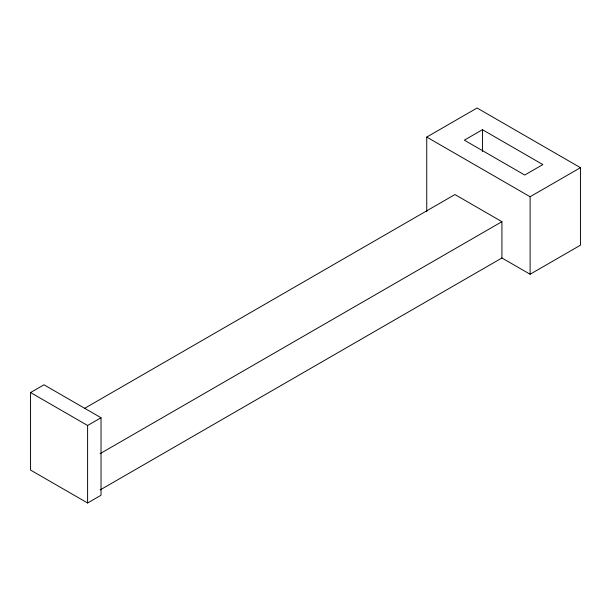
<?xml version="1.0" encoding="UTF-8"?>
<svg xmlns="http://www.w3.org/2000/svg" width="611" height="611" viewBox="0 0 611 611"><rect width="100%" height="100%" fill="white"/><g stroke="black" fill="none" stroke-linecap="round" stroke-linejoin="round"><path stroke-width="0.92" d="M426.745 211.742L426.745 137.07L477.084 108.002L580.45 167.681L580.45 245.194L530.111 274.255L501.921 257.979L100.128 489.953M482.453 129.708L464.337 140.163L524.742 175.044L542.866 164.58L482.453 129.708L482.453 151.444M30.55 392.545L43.977 384.8L101.029 417.733L101.029 495.246L87.602 502.998L30.55 470.058L30.55 392.545L87.602 425.485L101.029 417.733M84.555 408.385L454.935 194.55L501.921 221.678L501.921 257.979M426.745 137.07L530.111 196.742L580.45 167.681M100.128 453.652L501.921 221.678M530.111 196.742L530.111 274.255M87.602 425.485L87.602 502.998"/></g></svg>
